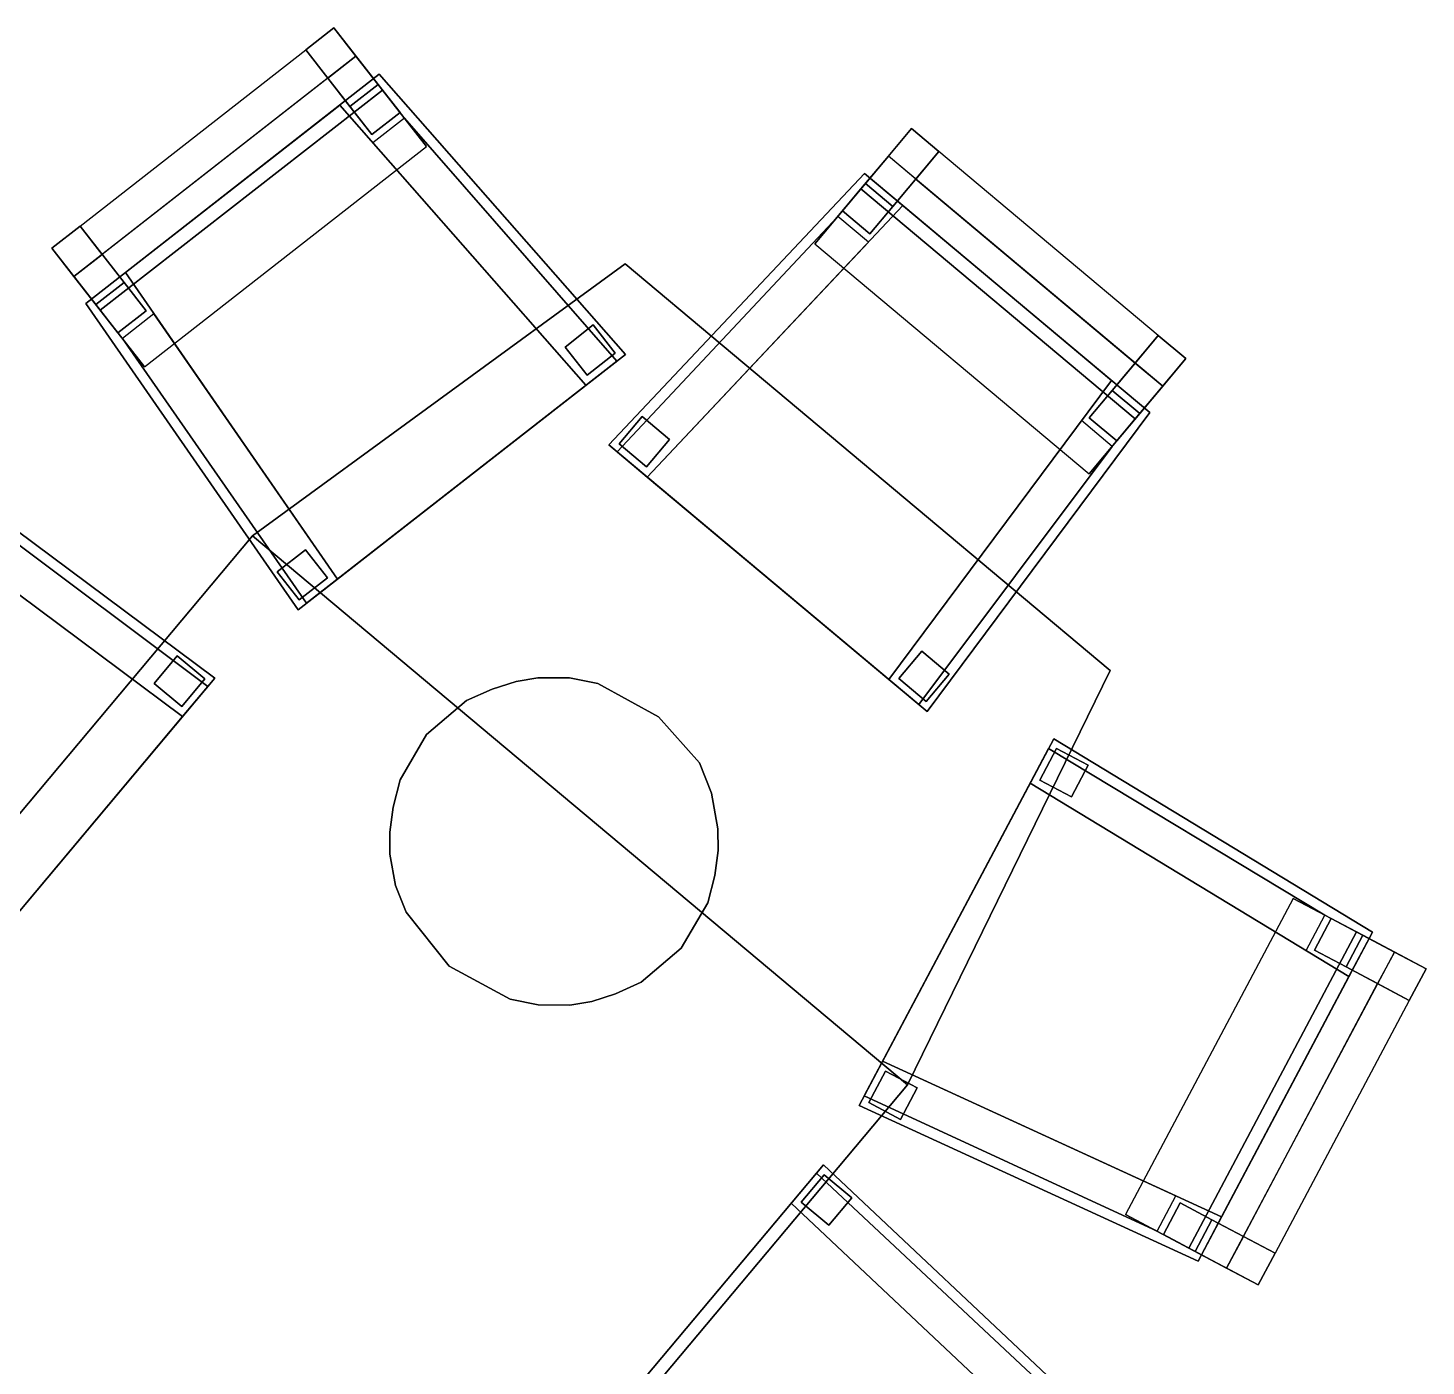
# Model space of a CAD drawing. Extents: x 107 to 235, y -239 to -109.
# Drawn here: x 160.8 to 235, y -179.6 to -108.6 of the extents above; entities that cross this region are included whole.
import ezdxf

# ---------------------------------------------------------------- set-up
doc = ezdxf.new("R2010")
doc.units = 0
doc.header["$MEASUREMENT"] = 0
doc.layers.add('1INTFMCH01', color=1, linetype='CONTINUOUS')
doc.layers.add('1INTFMTA01', color=2, linetype='CONTINUOUS')

msp = doc.modelspace()

# ---------------------------------------------------------------- linework, layer by layer
at = {"layer": '1INTFMCH01', "invisible_edges": 12}
for points in [[(175.554886, -109.778244, 74.339996), (177.052292, -108.608749, 74.339996), (179.391281, -111.603592, 63.120003)], [(178.221786, -110.106155, 75.020004), (177.052292, -108.608749, 74.339996), (175.554886, -109.778244, 74.339996)], [(177.052292, -108.608749, 74.339996), (178.221786, -110.106155, 75.020004), (180.560776, -113.101028, 63.120003)], [(180.560776, -113.101028, 63.120003), (179.391281, -111.603592, 63.120003), (177.052292, -108.608749, 74.339996)], [(164.745041, -120.631668, 75.020004), (163.575546, -119.134262, 74.339996), (175.554886, -109.778244, 74.339996)], [(175.554886, -109.778244, 74.339996), (176.724411, -111.27565, 75.020004), (164.745041, -120.631668, 75.020004)], [(175.554886, -109.778244, 74.339996), (177.893906, -112.773087, 63.120003), (179.391281, -111.603592, 63.120003)], [(175.554886, -109.778244, 74.339996), (176.724411, -111.27565, 75.020004), (179.0634, -114.270523, 63.120003)], [(179.0634, -114.270523, 63.120003), (177.893906, -112.773087, 63.120003), (175.554886, -109.778244, 74.339996)], [(175.554886, -109.778244, 74.339996), (176.724411, -111.27565, 75.020004), (178.221786, -110.106155, 75.020004)], [(179.625198, -111.903091, 75.699997), (178.221786, -110.106155, 75.020004), (163.247604, -121.801163, 75.020004)], [(180.560776, -113.101028, 63.120003), (178.221786, -110.106155, 75.020004), (179.625198, -111.903091, 75.699997)], [(163.883713, -123.233017, 57), (179.456894, -111.070206, 57), (179.456894, -111.070206, 54.619999)], [(179.456894, -111.070206, 54.619999), (163.883713, -123.233017, 54.619999), (163.883713, -123.233017, 57)], [(179.456894, -111.070206, 57), (177.360519, -112.707504, 57), (190.421768, -127.578964, 57)], [(192.518143, -125.941666, 57), (192.518143, -125.941666, 54.619999), (179.456894, -111.070206, 54.619999)], [(179.456894, -111.070206, 54.619999), (179.456894, -111.070206, 57), (192.518143, -125.941666, 57)], [(190.421768, -127.578964, 57), (192.518143, -125.941666, 57), (179.456894, -111.070206, 57)], [(163.247604, -121.801163, 75.020004), (164.650986, -123.598099, 75.699997), (179.625198, -111.903091, 75.699997)], [(181.964218, -114.897903, 63.120003), (179.625198, -111.903091, 75.699997), (164.650986, -123.598099, 75.699997)], [(177.893906, -112.773087, 40), (177.893906, -112.773087, 54.619999), (179.391281, -111.603592, 54.619999)], [(179.391281, -111.603592, 54.619999), (179.391281, -111.603592, 40), (177.893906, -112.773087, 40)], [(179.391281, -111.603592, 63.120003), (179.391281, -111.603592, 57), (177.893906, -112.773087, 57)], [(177.893906, -112.773087, 57), (177.893906, -112.773087, 63.120003), (179.391281, -111.603592, 63.120003)], [(179.391281, -111.603592, 40), (179.391281, -111.603592, 54.619999), (180.560776, -113.101028, 54.619999)], [(180.560776, -113.101028, 54.619999), (180.560776, -113.101028, 40), (179.391281, -111.603592, 40)], [(180.560776, -113.101028, 57), (179.391281, -111.603592, 57), (179.391281, -111.603592, 63.120003)], [(179.391281, -111.603592, 63.120003), (180.560776, -113.101028, 63.120003), (180.560776, -113.101028, 57)], [(179.625198, -111.903091, 75.699997), (181.964218, -114.897903, 63.120003), (180.560776, -113.101028, 63.120003)], [(190.421768, -127.578964, 59.040001), (177.360519, -112.707504, 59.040001), (165.980087, -121.595718, 59.040001)], [(177.360519, -112.707504, 59.040001), (177.360519, -112.707504, 57), (165.980087, -121.595718, 57)], [(165.980087, -121.595718, 57), (165.980087, -121.595718, 59.040001), (177.360519, -112.707504, 59.040001)], [(190.421768, -127.578964, 57), (177.360519, -112.707504, 57), (177.360519, -112.707504, 59.040001)], [(177.360519, -112.707504, 59.040001), (190.421768, -127.578964, 59.040001), (190.421768, -127.578964, 57)], [(179.0634, -114.270523, 40), (179.0634, -114.270523, 54.619999), (177.893906, -112.773087, 54.619999)], [(177.893906, -112.773087, 54.619999), (177.893906, -112.773087, 40), (179.0634, -114.270523, 40)], [(177.893906, -112.773087, 63.120003), (177.893906, -112.773087, 57), (179.0634, -114.270523, 57)], [(179.0634, -114.270523, 57), (179.0634, -114.270523, 63.120003), (177.893906, -112.773087, 63.120003)], [(180.560776, -113.101028, 40), (180.560776, -113.101028, 54.619999), (179.0634, -114.270523, 54.619999)], [(179.0634, -114.270523, 54.619999), (179.0634, -114.270523, 40), (180.560776, -113.101028, 40)], [(179.0634, -114.270523, 57), (180.560776, -113.101028, 57), (180.560776, -113.101028, 63.120003)], [(180.560776, -113.101028, 63.120003), (179.0634, -114.270523, 63.120003), (179.0634, -114.270523, 57)], [(192.06395, -126.296341, 59.040001), (180.794724, -113.400497, 59.040001), (179.118942, -114.709305, 59.040001)], [(180.794724, -113.400497, 59.040001), (192.06395, -126.296341, 59.040001), (192.06395, -126.296341, 57)], [(192.06395, -126.296341, 57), (180.794724, -113.400497, 57), (180.794724, -113.400497, 59.040001)], [(204.042343, -118.323074, 63.120003), (206.483932, -115.411224, 75.020004), (207.704697, -113.955276, 74.339996)], [(207.704697, -113.955276, 74.339996), (205.263107, -116.867157, 63.120003), (204.042343, -118.323074, 63.120003)], [(207.704697, -113.955276, 74.339996), (205.263107, -116.867157, 63.120003), (206.71904, -118.087936, 63.120003)], [(207.939865, -116.632004, 75.020004), (206.483932, -115.411224, 75.020004), (207.704697, -113.955276, 74.339996)], [(206.71904, -118.087936, 63.120003), (209.160629, -115.176056, 74.339996), (207.704697, -113.955276, 74.339996)], [(207.704697, -113.955276, 74.339996), (209.160629, -115.176056, 74.339996), (207.939865, -116.632004, 75.020004)], [(164.650986, -123.598099, 75.699997), (166.990005, -126.592911, 63.120003), (181.964218, -114.897903, 63.120003)], [(179.118942, -114.709305, 59.040001), (190.421799, -127.578934, 59.040001), (192.06395, -126.296341, 59.040001)], [(205.018967, -117.158325, 75.699997), (206.483932, -115.411224, 75.020004), (204.042343, -118.323074, 63.120003)], [(206.483932, -115.411224, 75.020004), (205.018967, -117.158325, 75.699997), (219.578293, -129.365997, 75.699997)], [(205.498276, -119.543854, 63.120003), (207.939865, -116.632004, 75.020004), (209.160629, -115.176056, 74.339996)], [(209.160629, -115.176056, 74.339996), (206.71904, -118.087936, 63.120003), (205.498276, -119.543854, 63.120003)], [(219.578293, -129.365997, 75.699997), (221.043198, -127.618896, 75.020004), (206.483932, -115.411224, 75.020004)], [(220.808029, -124.9422, 74.339996), (209.160629, -115.176056, 74.339996), (207.939865, -116.632004, 75.020004)], [(205.21611, -116.331818, 57), (205.21611, -116.331818, 54.619999), (191.646591, -130.740997, 54.619999)], [(191.646591, -130.740997, 54.619999), (191.646591, -130.740997, 57), (205.21611, -116.331818, 57)], [(207.254379, -118.040878, 57), (205.21611, -116.331818, 57), (191.646591, -130.740997, 57)], [(205.21611, -116.331818, 57), (220.357773, -129.027786, 57), (220.357773, -129.027786, 54.619999)], [(220.357773, -129.027786, 54.619999), (205.21611, -116.331818, 54.619999), (205.21611, -116.331818, 57)], [(204.042343, -118.323074, 63.120003), (202.577438, -120.07019, 63.120003), (205.018967, -117.158325, 75.699997)], [(205.018967, -117.158325, 75.699997), (202.577438, -120.07019, 63.120003), (217.136703, -132.277863, 63.120003)], [(204.042343, -118.323074, 40), (204.042343, -118.323074, 54.619999), (205.263107, -116.867157, 54.619999)], [(205.263107, -116.867157, 54.619999), (205.263107, -116.867157, 40), (204.042343, -118.323074, 40)], [(205.263107, -116.867157, 63.120003), (205.263107, -116.867157, 57), (204.042343, -118.323074, 57)], [(204.042343, -118.323074, 57), (204.042343, -118.323074, 63.120003), (205.263107, -116.867157, 63.120003)], [(217.136703, -132.277863, 63.120003), (219.578293, -129.365997, 75.699997), (205.018967, -117.158325, 75.699997)], [(205.263107, -116.867157, 40), (205.263107, -116.867157, 54.619999), (206.71904, -118.087936, 54.619999)], [(206.71904, -118.087936, 54.619999), (206.71904, -118.087936, 40), (205.263107, -116.867157, 40)], [(205.263107, -116.867157, 57), (206.71904, -118.087936, 57), (206.71904, -118.087936, 63.120003)], [(206.71904, -118.087936, 63.120003), (205.263107, -116.867157, 63.120003), (205.263107, -116.867157, 57)], [(207.939865, -116.632004, 75.020004), (219.587265, -126.398148, 75.020004), (220.808029, -124.9422, 74.339996)], [(191.646591, -130.740997, 57), (193.68486, -132.450073, 57), (207.254379, -118.040878, 57)], [(192.088181, -131.111191, 57), (192.088181, -131.111191, 59.040001), (203.798203, -118.614258, 59.040001)], [(203.798203, -118.614258, 59.040001), (203.798203, -118.614258, 57), (192.088181, -131.111191, 57)], [(205.427536, -119.980438, 59.040001), (203.798203, -118.614258, 59.040001), (192.088181, -131.111191, 59.040001)], [(207.254379, -118.040878, 59.040001), (193.68486, -132.450073, 59.040001), (206.497055, -143.192825, 59.040001)], [(207.254379, -118.040878, 59.040001), (207.254379, -118.040878, 57), (193.68486, -132.450073, 57)], [(193.68486, -132.450073, 57), (193.68486, -132.450073, 59.040001), (207.254379, -118.040878, 59.040001)], [(205.498276, -119.543854, 40), (205.498276, -119.543854, 54.619999), (204.042343, -118.323074, 54.619999)], [(204.042343, -118.323074, 54.619999), (204.042343, -118.323074, 40), (205.498276, -119.543854, 40)], [(205.498276, -119.543854, 63.120003), (205.498276, -119.543854, 57), (204.042343, -118.323074, 57)], [(204.042343, -118.323074, 57), (204.042343, -118.323074, 63.120003), (205.498276, -119.543854, 63.120003)], [(206.71904, -118.087936, 40), (206.71904, -118.087936, 54.619999), (205.498276, -119.543854, 54.619999)], [(205.498276, -119.543854, 54.619999), (205.498276, -119.543854, 40), (206.71904, -118.087936, 40)], [(206.71904, -118.087936, 63.120003), (206.71904, -118.087936, 57), (205.498276, -119.543854, 57)], [(205.498276, -119.543854, 57), (205.498276, -119.543854, 63.120003), (206.71904, -118.087936, 63.120003)], [(206.497055, -143.192825, 59.040001), (218.319443, -127.31871, 59.040001), (207.254379, -118.040878, 59.040001)], [(218.319443, -127.31871, 59.040001), (218.319443, -127.31871, 57), (207.254379, -118.040878, 57)], [(207.254379, -118.040878, 57), (207.254379, -118.040878, 59.040001), (218.319443, -127.31871, 59.040001)], [(162.07811, -120.303757, 74.339996), (163.575546, -119.134262, 74.339996), (165.914536, -122.129105, 63.120003)], [(164.745041, -120.631668, 75.020004), (163.575546, -119.134262, 74.339996), (162.07811, -120.303757, 74.339996)], [(163.575546, -119.134262, 74.339996), (164.745041, -120.631668, 75.020004), (167.08403, -123.626541, 63.120003)], [(167.08403, -123.626541, 63.120003), (165.914536, -122.129105, 63.120003), (163.575546, -119.134262, 74.339996)], [(192.088181, -131.111191, 59.040001), (193.684921, -132.450027, 59.040001), (205.427536, -119.980438, 59.040001)], [(165.914536, -122.129105, 63.120003), (164.417099, -123.298599, 63.120003), (162.07811, -120.303757, 74.339996)], [(165.586594, -124.796036, 63.120003), (163.247604, -121.801163, 75.020004), (162.07811, -120.303757, 74.339996)], [(162.07811, -120.303757, 74.339996), (164.417099, -123.298599, 63.120003), (165.586594, -124.796036, 63.120003)], [(162.07811, -120.303757, 74.339996), (163.247604, -121.801163, 75.020004), (164.745041, -120.631668, 75.020004)], [(165.980087, -121.595718, 57), (163.883713, -123.233017, 57), (175.148056, -139.507889, 57)], [(165.980087, -121.595718, 59.040001), (177.244492, -137.87056, 59.040001), (190.421768, -127.578964, 59.040001)], [(165.980087, -121.595718, 59.040001), (165.980087, -121.595718, 57), (177.244492, -137.87056, 57)], [(177.244492, -137.87056, 57), (177.244492, -137.87056, 59.040001), (165.980087, -121.595718, 59.040001)], [(175.148056, -139.507889, 57), (177.244492, -137.87056, 57), (165.980087, -121.595718, 57)], [(164.650986, -123.598099, 75.699997), (163.247604, -121.801163, 75.020004), (165.586594, -124.796036, 63.120003)], [(164.417099, -123.298599, 40), (164.417099, -123.298599, 54.619999), (165.914536, -122.129105, 54.619999)], [(165.914536, -122.129105, 54.619999), (165.914536, -122.129105, 40), (164.417099, -123.298599, 40)], [(165.914536, -122.129105, 63.120003), (165.914536, -122.129105, 57), (164.417099, -123.298599, 57)], [(164.417099, -123.298599, 57), (164.417099, -123.298599, 63.120003), (165.914536, -122.129105, 63.120003)], [(165.914536, -122.129105, 40), (165.914536, -122.129105, 54.619999), (167.08403, -123.626541, 54.619999)], [(167.08403, -123.626541, 54.619999), (167.08403, -123.626541, 40), (165.914536, -122.129105, 40)], [(167.08403, -123.626541, 57), (165.914536, -122.129105, 57), (165.914536, -122.129105, 63.120003)], [(165.914536, -122.129105, 63.120003), (167.08403, -123.626541, 63.120003), (167.08403, -123.626541, 57)], [(163.883713, -123.233017, 57), (163.883713, -123.233017, 54.619999), (175.148056, -139.507889, 54.619999)], [(175.148056, -139.507889, 54.619999), (175.148056, -139.507889, 57), (163.883713, -123.233017, 57)], [(165.586594, -124.796036, 40), (165.586594, -124.796036, 54.619999), (164.417099, -123.298599, 54.619999)], [(164.417099, -123.298599, 54.619999), (164.417099, -123.298599, 40), (165.586594, -124.796036, 40)], [(164.417099, -123.298599, 63.120003), (164.417099, -123.298599, 57), (165.586594, -124.796036, 57)], [(165.586594, -124.796036, 57), (165.586594, -124.796036, 63.120003), (164.417099, -123.298599, 63.120003)], [(165.586594, -124.796036, 63.120003), (166.990005, -126.592911, 63.120003), (164.650986, -123.598099, 75.699997)], [(167.08403, -123.626541, 40), (167.08403, -123.626541, 54.619999), (165.586594, -124.796036, 54.619999)], [(165.586594, -124.796036, 54.619999), (165.586594, -124.796036, 40), (167.08403, -123.626541, 40)], [(165.586594, -124.796036, 57), (167.08403, -123.626541, 57), (167.08403, -123.626541, 63.120003)], [(167.08403, -123.626541, 63.120003), (165.586594, -124.796036, 63.120003), (165.586594, -124.796036, 57)], [(167.496323, -123.786697, 59.040001), (165.820511, -125.095505, 59.040001), (175.602188, -139.153152, 59.040001)], [(175.602188, -139.153152, 59.040001), (177.244431, -137.87056, 59.040001), (167.496323, -123.786697, 59.040001)], [(189.317856, -125.548172, 40), (189.317856, -125.548172, 54.619999), (190.815292, -124.378677, 54.619999)], [(190.815292, -124.378677, 54.619999), (190.815292, -124.378677, 40), (189.317856, -125.548172, 40)], [(190.815292, -124.378677, 40), (190.815292, -124.378677, 54.619999), (191.984787, -125.876114, 54.619999)], [(191.984787, -125.876114, 54.619999), (191.984787, -125.876114, 40), (190.815292, -124.378677, 40)], [(175.602188, -139.153152, 57), (175.602188, -139.153152, 59.040001), (165.820511, -125.095505, 59.040001)], [(165.820511, -125.095505, 59.040001), (165.820511, -125.095505, 57), (175.602188, -139.153152, 57)], [(220.808029, -124.9422, 74.339996), (219.587265, -126.398148, 75.020004), (217.145737, -129.309998, 63.120003)], [(217.145737, -129.309998, 63.120003), (218.366501, -127.85408, 63.120003), (220.808029, -124.9422, 74.339996)], [(220.808029, -124.9422, 74.339996), (218.366501, -127.85408, 63.120003), (219.822433, -129.074829, 63.120003)], [(220.808029, -124.9422, 74.339996), (219.587265, -126.398148, 75.020004), (221.043198, -127.618896, 75.020004)], [(220.808029, -124.9422, 74.339996), (222.263962, -126.162949, 74.339996), (219.822433, -129.074829, 63.120003)], [(221.043198, -127.618896, 75.020004), (222.263962, -126.162949, 74.339996), (220.808029, -124.9422, 74.339996)], [(175.148056, -139.507889, 57), (175.148056, -139.507889, 54.619999), (192.518143, -125.941666, 54.619999)], [(192.518143, -125.941666, 54.619999), (192.518143, -125.941666, 57), (175.148056, -139.507889, 57)], [(190.48735, -127.045609, 40), (190.48735, -127.045609, 54.619999), (189.317856, -125.548172, 54.619999)], [(189.317856, -125.548172, 54.619999), (189.317856, -125.548172, 40), (190.48735, -127.045609, 40)], [(191.984787, -125.876114, 40), (191.984787, -125.876114, 54.619999), (190.48735, -127.045609, 54.619999)], [(190.48735, -127.045609, 54.619999), (190.48735, -127.045609, 40), (191.984787, -125.876114, 40)], [(175.602188, -139.153152, 57), (192.06395, -126.296341, 57), (192.06395, -126.296341, 59.040001)], [(192.06395, -126.296341, 59.040001), (175.602188, -139.153152, 59.040001), (175.602188, -139.153152, 57)], [(222.263962, -126.162949, 74.339996), (221.043198, -127.618896, 75.020004), (218.601669, -130.530746, 63.120003)], [(218.601669, -130.530746, 63.120003), (219.822433, -129.074829, 63.120003), (222.263962, -126.162949, 74.339996)], [(206.497055, -143.192825, 57), (218.319443, -127.31871, 57), (218.319443, -127.31871, 59.040001)], [(218.319443, -127.31871, 59.040001), (206.497055, -143.192825, 59.040001), (206.497055, -143.192825, 57)], [(220.357773, -129.027786, 57), (218.319443, -127.31871, 57), (206.497055, -143.192825, 57)], [(218.601669, -130.530746, 63.120003), (221.043198, -127.618896, 75.020004), (219.578293, -129.365997, 75.699997)], [(217.145737, -129.309998, 40), (217.145737, -129.309998, 54.619999), (218.366501, -127.85408, 54.619999)], [(218.366501, -127.85408, 54.619999), (218.366501, -127.85408, 40), (217.145737, -129.309998, 40)], [(217.145737, -129.309998, 57), (218.366501, -127.85408, 57), (218.366501, -127.85408, 63.120003)], [(218.366501, -127.85408, 63.120003), (217.145737, -129.309998, 63.120003), (217.145737, -129.309998, 57)], [(218.366501, -127.85408, 40), (218.366501, -127.85408, 54.619999), (219.822433, -129.074829, 54.619999)], [(219.822433, -129.074829, 54.619999), (219.822433, -129.074829, 40), (218.366501, -127.85408, 40)], [(219.822433, -129.074829, 63.120003), (219.822433, -129.074829, 57), (218.366501, -127.85408, 57)], [(219.822433, -129.074829, 63.120003), (218.366501, -127.85408, 63.120003), (218.366501, -127.85408, 57)], [(206.497055, -143.192825, 57), (208.535324, -144.901901, 57), (220.357773, -129.027786, 57)], [(208.535324, -144.901901, 57), (208.535324, -144.901901, 54.619999), (220.357773, -129.027786, 54.619999)], [(220.357773, -129.027786, 54.619999), (220.357773, -129.027786, 57), (208.535324, -144.901901, 57)], [(219.822433, -129.074829, 40), (219.822433, -129.074829, 54.619999), (218.601669, -130.530746, 54.619999)], [(218.601669, -130.530746, 54.619999), (218.601669, -130.530746, 40), (219.822433, -129.074829, 40)], [(218.601669, -130.530746, 57), (219.822433, -129.074829, 57), (219.822433, -129.074829, 63.120003)], [(219.822433, -129.074829, 63.120003), (218.601669, -130.530746, 63.120003), (218.601669, -130.530746, 57)], [(192.181931, -130.693985, 40), (192.181931, -130.693985, 54.619999), (193.402695, -129.238052, 54.619999)], [(193.402695, -129.238052, 54.619999), (193.402695, -129.238052, 40), (192.181931, -130.693985, 40)], [(193.402695, -129.238052, 40), (193.402695, -129.238052, 54.619999), (194.858627, -130.458817, 54.619999)], [(194.858627, -130.458817, 54.619999), (194.858627, -130.458817, 40), (193.402695, -129.238052, 40)], [(216.728134, -129.455765, 59.040001), (206.497055, -143.192841, 59.040001), (208.093796, -144.531601, 59.040001)], [(208.093796, -144.531601, 59.040001), (218.357468, -130.82193, 59.040001), (216.728134, -129.455765, 59.040001)], [(219.578293, -129.365997, 75.699997), (217.136703, -132.277863, 63.120003), (218.601669, -130.530746, 63.120003)], [(218.601669, -130.530746, 40), (218.601669, -130.530746, 54.619999), (217.145737, -129.309998, 54.619999)], [(217.145737, -129.309998, 54.619999), (217.145737, -129.309998, 40), (218.601669, -130.530746, 40)], [(217.145737, -129.309998, 57), (218.601669, -130.530746, 57), (218.601669, -130.530746, 63.120003)], [(217.145737, -129.309998, 57), (217.145737, -129.309998, 63.120003), (218.601669, -130.530746, 63.120003)], [(194.858627, -130.458817, 40), (194.858627, -130.458817, 54.619999), (193.637802, -131.914749, 54.619999)], [(193.637802, -131.914749, 54.619999), (193.637802, -131.914749, 40), (194.858627, -130.458817, 40)], [(154.853561, -131.302795, 57), (153.144516, -133.341125, 57), (169.0186, -145.163513, 57)], [(170.727707, -143.125244, 57), (170.727707, -143.125244, 54.619999), (154.853561, -131.302795, 54.619999)], [(154.853561, -131.302795, 54.619999), (154.853561, -131.302795, 57), (170.727707, -143.125244, 57)], [(169.0186, -145.163513, 57), (170.727707, -143.125244, 57), (154.853561, -131.302795, 57)], [(191.646591, -130.740997, 57), (191.646591, -130.740997, 54.619999), (208.535324, -144.901901, 54.619999)], [(208.535324, -144.901901, 54.619999), (208.535324, -144.901901, 57), (191.646591, -130.740997, 57)], [(192.088181, -131.111191, 57), (208.093796, -144.531601, 57), (208.093796, -144.531601, 59.040001)], [(208.093796, -144.531601, 59.040001), (192.088181, -131.111191, 59.040001), (192.088181, -131.111191, 57)], [(193.637802, -131.914749, 40), (193.637802, -131.914749, 54.619999), (192.181931, -130.693985, 54.619999)], [(192.181931, -130.693985, 54.619999), (192.181931, -130.693985, 40), (193.637802, -131.914749, 40)], [(218.357468, -130.82193, 59.040001), (208.093796, -144.531601, 59.040001), (208.093796, -144.531601, 57)], [(208.093796, -144.531601, 57), (218.357468, -130.82193, 57), (218.357468, -130.82193, 59.040001)], [(169.0186, -145.163513, 59.040001), (153.144516, -133.341125, 59.040001), (143.866684, -144.406189, 59.040001)], [(169.0186, -145.163513, 57), (153.144516, -133.341125, 57), (153.144516, -133.341125, 59.040001)], [(153.144516, -133.341125, 59.040001), (169.0186, -145.163513, 59.040001), (169.0186, -145.163513, 57)], [(170.357407, -143.566803, 59.040001), (156.64772, -133.303101, 59.040001), (155.28154, -134.932434, 59.040001)], [(156.64772, -133.303101, 59.040001), (170.357407, -143.566803, 59.040001), (170.357407, -143.566803, 57)], [(170.357407, -143.566803, 57), (156.64772, -133.303101, 57), (156.64772, -133.303101, 59.040001)], [(155.28154, -134.932434, 59.040001), (169.018631, -145.163513, 59.040001), (170.357407, -143.566803, 59.040001)], [(174.044174, -137.477066, 40), (174.044174, -137.477066, 54.619999), (175.54158, -136.307571, 54.619999)], [(175.54158, -136.307571, 54.619999), (175.54158, -136.307571, 40), (174.044174, -137.477066, 40)], [(175.54158, -136.307571, 40), (175.54158, -136.307571, 54.619999), (176.711105, -137.805008, 54.619999)], [(176.711105, -137.805008, 54.619999), (176.711105, -137.805008, 40), (175.54158, -136.307571, 40)], [(175.213669, -138.974503, 40), (175.213669, -138.974503, 54.619999), (174.044174, -137.477066, 54.619999)], [(174.044174, -137.477066, 54.619999), (174.044174, -137.477066, 40), (175.213669, -138.974503, 40)], [(176.711105, -137.805008, 40), (176.711105, -137.805008, 54.619999), (175.213669, -138.974503, 54.619999)], [(175.213669, -138.974503, 54.619999), (175.213669, -138.974503, 40), (176.711105, -137.805008, 40)], [(207.032394, -143.145813, 40), (207.032394, -143.145813, 54.619999), (208.253159, -141.68988, 54.619999)], [(208.253159, -141.68988, 54.619999), (208.253159, -141.68988, 40), (207.032394, -143.145813, 40)], [(208.253159, -141.68988, 40), (208.253159, -141.68988, 54.619999), (209.709091, -142.910645, 54.619999)], [(209.709091, -142.910645, 54.619999), (209.709091, -142.910645, 40), (208.253159, -141.68988, 40)], [(167.515671, -143.40741, 40), (167.515671, -143.40741, 54.619999), (168.736435, -141.951477, 54.619999)], [(168.736435, -141.951477, 54.619999), (168.736435, -141.951477, 40), (167.515671, -143.40741, 40)], [(168.736435, -141.951477, 40), (168.736435, -141.951477, 54.619999), (170.192368, -143.172272, 54.619999)], [(170.192368, -143.172272, 54.619999), (170.192368, -143.172272, 40), (168.736435, -141.951477, 40)], [(156.566788, -160.014008, 57), (156.566788, -160.014008, 54.619999), (170.727707, -143.125244, 54.619999)], [(170.727707, -143.125244, 54.619999), (170.727707, -143.125244, 57), (156.566788, -160.014008, 57)], [(170.192368, -143.172272, 40), (170.192368, -143.172272, 54.619999), (168.971603, -144.628204, 54.619999)], [(168.971603, -144.628204, 54.619999), (168.971603, -144.628204, 40), (170.192368, -143.172272, 40)], [(208.488327, -144.366577, 40), (208.488327, -144.366577, 54.619999), (207.032394, -143.145813, 54.619999)], [(207.032394, -143.145813, 54.619999), (207.032394, -143.145813, 40), (208.488327, -144.366577, 40)], [(209.709091, -142.910645, 40), (209.709091, -142.910645, 54.619999), (208.488327, -144.366577, 54.619999)], [(208.488327, -144.366577, 54.619999), (208.488327, -144.366577, 40), (209.709091, -142.910645, 40)], [(156.936996, -159.572388, 57), (170.357407, -143.566803, 57), (170.357407, -143.566803, 59.040001)], [(170.357407, -143.566803, 59.040001), (156.936996, -159.572388, 59.040001), (156.936996, -159.572388, 57)], [(168.971603, -144.628204, 40), (168.971603, -144.628204, 54.619999), (167.515671, -143.40741, 54.619999)], [(167.515671, -143.40741, 54.619999), (167.515671, -143.40741, 40), (168.971603, -144.628204, 40)], [(143.866684, -144.406189, 59.040001), (158.275864, -157.975708, 59.040001), (169.0186, -145.163513, 59.040001)], [(215.254501, -146.351593, 54.619999), (204.92485, -165.821014, 54.619999), (204.92485, -165.821014, 57)], [(204.92485, -165.821014, 57), (215.254501, -146.351593, 57), (215.254501, -146.351593, 54.619999)], [(214.984482, -146.860672, 59.040001), (214.984482, -146.860672, 57), (205.194992, -165.312012, 57)], [(205.194992, -165.312012, 57), (205.194992, -165.312012, 59.040001), (214.984482, -146.860672, 59.040001)], [(232.175583, -156.61969, 57), (215.254501, -146.351593, 57), (214.007858, -148.701324, 57)], [(214.984482, -146.860672, 59.040001), (214.007858, -148.701324, 59.040001), (228.651169, -157.587006, 59.040001)], [(214.521591, -148.543747, 54.619999), (215.412094, -146.865341, 54.619999), (215.412094, -146.865341, 40)], [(215.412094, -146.865341, 40), (214.521591, -148.543747, 40), (214.521591, -148.543747, 54.619999)], [(228.651169, -157.587006, 59.040001), (229.647751, -155.70871, 59.040001), (214.984482, -146.860672, 59.040001)], [(214.984482, -146.860672, 57), (214.984482, -146.860672, 59.040001), (229.647751, -155.70871, 59.040001)], [(229.647751, -155.70871, 59.040001), (229.647751, -155.70871, 57), (214.984482, -146.860672, 57)], [(232.175583, -156.61969, 54.619999), (215.254501, -146.351593, 54.619999), (215.254501, -146.351593, 57)], [(215.254501, -146.351593, 57), (232.175583, -156.61969, 57), (232.175583, -156.61969, 54.619999)], [(215.412094, -146.865341, 54.619999), (217.0905, -147.755829, 54.619999), (217.0905, -147.755829, 40)], [(217.0905, -147.755829, 40), (215.412094, -146.865341, 40), (215.412094, -146.865341, 54.619999)], [(217.0905, -147.755829, 54.619999), (216.199997, -149.434235, 54.619999), (216.199997, -149.434235, 40)], [(216.199997, -149.434235, 40), (217.0905, -147.755829, 40), (217.0905, -147.755829, 54.619999)], [(214.007858, -148.701324, 59.040001), (206.171555, -163.471252, 59.040001), (224.161179, -171.725311, 59.040001)], [(224.161179, -171.725311, 59.040001), (230.92894, -158.969482, 59.040001), (214.007858, -148.701324, 59.040001)], [(230.92894, -158.969482, 59.040001), (230.92894, -158.969482, 57), (214.007858, -148.701324, 57)], [(214.007858, -148.701324, 57), (214.007858, -148.701324, 59.040001), (230.92894, -158.969482, 59.040001)], [(214.007858, -148.701324, 57), (230.92894, -158.969482, 57), (232.175583, -156.61969, 57)], [(216.199997, -149.434235, 54.619999), (214.521591, -148.543747, 54.619999), (214.521591, -148.543747, 40)], [(214.521591, -148.543747, 40), (216.199997, -149.434235, 40), (216.199997, -149.434235, 54.619999)], [(227.969345, -154.818222, 63.120003), (219.064438, -171.602219, 63.120003), (222.421249, -173.383194, 75.699997)], [(222.421249, -173.383194, 75.699997), (231.326157, -156.599197, 75.699997), (227.969345, -154.818222, 63.120003)], [(229.983444, -155.88681, 63.120003), (227.969345, -154.818222, 63.120003), (231.326157, -156.599197, 75.699997)], [(229.092941, -157.565201, 54.619999), (229.983444, -155.88681, 54.619999), (229.983444, -155.88681, 40)], [(229.983444, -155.88681, 40), (229.092941, -157.565201, 40), (229.092941, -157.565201, 54.619999)], [(229.983444, -155.88681, 63.120003), (229.983444, -155.88681, 57), (229.092941, -157.565201, 57)], [(229.092941, -157.565201, 57), (229.092941, -157.565201, 63.120003), (229.983444, -155.88681, 63.120003)], [(229.983444, -155.88681, 54.619999), (231.661789, -156.777283, 54.619999), (231.661789, -156.777283, 40)], [(231.661789, -156.777283, 40), (229.983444, -155.88681, 40), (229.983444, -155.88681, 54.619999)], [(231.661789, -156.777283, 63.120003), (231.661789, -156.777283, 57), (229.983444, -155.88681, 57)], [(229.983444, -155.88681, 57), (229.983444, -155.88681, 63.120003), (231.661789, -156.777283, 63.120003)], [(229.983444, -155.88681, 63.120003), (233.340195, -157.667786, 75.020004), (235.0186, -158.558289, 74.339996)], [(235.0186, -158.558289, 74.339996), (231.661789, -156.777283, 63.120003), (229.983444, -155.88681, 63.120003)], [(231.326157, -156.599197, 75.699997), (233.340195, -157.667786, 75.020004), (229.983444, -155.88681, 63.120003)], [(231.326157, -156.599197, 75.699997), (222.421249, -173.383194, 75.699997), (224.435287, -174.451782, 75.020004)], [(232.175583, -156.61969, 54.619999), (232.175583, -156.61969, 57), (222.914536, -174.075073, 57)], [(222.914536, -174.075073, 57), (222.914536, -174.075073, 54.619999), (232.175583, -156.61969, 54.619999)], [(224.435287, -174.451782, 75.020004), (233.340195, -157.667786, 75.020004), (231.326157, -156.599197, 75.699997)], [(231.661789, -156.777283, 54.619999), (230.771347, -158.455688, 54.619999), (230.771347, -158.455688, 40)], [(230.771347, -158.455688, 40), (231.661789, -156.777283, 40), (231.661789, -156.777283, 54.619999)], [(230.771347, -158.455688, 57), (231.661789, -156.777283, 57), (231.661789, -156.777283, 63.120003)], [(231.661789, -156.777283, 63.120003), (230.771347, -158.455688, 63.120003), (230.771347, -158.455688, 57)], [(234.128159, -160.236664, 74.339996), (230.771347, -158.455688, 63.120003), (231.661789, -156.777283, 63.120003)], [(231.661789, -156.777283, 63.120003), (235.0186, -158.558289, 74.339996), (234.128159, -160.236664, 74.339996)], [(230.771347, -158.455688, 54.619999), (229.092941, -157.565201, 54.619999), (229.092941, -157.565201, 40)], [(229.092941, -157.565201, 40), (230.771347, -158.455688, 40), (230.771347, -158.455688, 54.619999)], [(229.092941, -157.565201, 57), (230.771347, -158.455688, 57), (230.771347, -158.455688, 63.120003)], [(230.771347, -158.455688, 63.120003), (229.092941, -157.565201, 63.120003), (229.092941, -157.565201, 57)], [(234.128159, -160.236664, 74.339996), (232.449753, -159.346176, 75.020004), (229.092941, -157.565201, 63.120003)], [(229.092941, -157.565201, 63.120003), (230.771347, -158.455688, 63.120003), (234.128159, -160.236664, 74.339996)], [(233.340195, -157.667786, 75.020004), (232.449753, -159.346176, 75.020004), (234.128159, -160.236664, 74.339996)], [(234.128159, -160.236664, 74.339996), (235.0186, -158.558289, 74.339996), (233.340195, -157.667786, 75.020004)], [(224.161179, -171.725311, 57), (230.92894, -158.969482, 57), (230.92894, -158.969482, 59.040001)], [(230.92894, -158.969482, 59.040001), (224.161179, -171.725311, 59.040001), (224.161179, -171.725311, 57)], [(225.32579, -172.773376, 75.020004), (232.449753, -159.346176, 75.020004), (234.128159, -160.236664, 74.339996)], [(234.128159, -160.236664, 74.339996), (227.004196, -173.663879, 74.339996), (225.32579, -172.773376, 75.020004)], [(224.161179, -171.725311, 57), (206.171555, -163.471252, 57), (204.92485, -165.821014, 57)], [(221.739365, -170.61438, 59.040001), (206.171555, -163.471298, 59.040001), (205.194992, -165.312012, 59.040001)], [(205.438644, -165.663422, 54.619999), (206.329086, -163.985031, 54.619999), (206.329086, -163.985031, 40)], [(206.329086, -163.985031, 40), (205.438644, -165.663422, 40), (205.438644, -165.663422, 54.619999)], [(206.171555, -163.471252, 57), (224.161179, -171.725311, 57), (224.161179, -171.725311, 59.040001)], [(224.161179, -171.725311, 59.040001), (206.171555, -163.471252, 59.040001), (206.171555, -163.471252, 57)], [(206.329086, -163.985031, 54.619999), (208.007492, -164.875519, 54.619999), (208.007492, -164.875519, 40)], [(208.007492, -164.875519, 40), (206.329086, -163.985031, 40), (206.329086, -163.985031, 54.619999)], [(220.742844, -172.492706, 59.040001), (205.194992, -165.312012, 59.040001), (205.194992, -165.312012, 57)], [(205.194992, -165.312012, 57), (220.742844, -172.492706, 57), (220.742844, -172.492706, 59.040001)], [(205.194992, -165.312012, 59.040001), (220.742844, -172.492706, 59.040001), (221.739365, -170.61438, 59.040001)], [(208.007492, -164.875519, 54.619999), (207.11705, -166.553925, 54.619999), (207.11705, -166.553925, 40)], [(207.11705, -166.553925, 40), (208.007492, -164.875519, 40), (208.007492, -164.875519, 54.619999)], [(204.92485, -165.821014, 54.619999), (222.914536, -174.075073, 54.619999), (222.914536, -174.075073, 57)], [(222.914536, -174.075073, 57), (204.92485, -165.821014, 57), (204.92485, -165.821014, 54.619999)], [(204.92485, -165.821014, 57), (222.914536, -174.075073, 57), (224.161179, -171.725311, 57)], [(207.11705, -166.553925, 54.619999), (205.438644, -165.663422, 54.619999), (205.438644, -165.663422, 40)], [(205.438644, -165.663422, 40), (207.11705, -166.553925, 40), (207.11705, -166.553925, 54.619999)], [(203.030197, -168.961487, 54.619999), (188.869308, -185.850266, 54.619999), (188.869308, -185.850266, 57)], [(188.869308, -185.850266, 57), (203.030197, -168.961487, 57), (203.030197, -168.961487, 54.619999)], [(217.439377, -182.531006, 57), (203.030197, -168.961487, 57), (201.321152, -170.999786, 57)], [(217.439377, -182.531006, 54.619999), (203.030197, -168.961487, 54.619999), (203.030197, -168.961487, 57)], [(203.030197, -168.961487, 57), (217.439377, -182.531006, 57), (217.439377, -182.531006, 54.619999)], [(202.659958, -169.403122, 59.040001), (202.659958, -169.403122, 57), (189.239609, -185.408737, 57)], [(189.239609, -185.408737, 57), (189.239609, -185.408737, 59.040001), (202.659958, -169.403122, 59.040001)], [(202.659958, -169.403122, 59.040001), (201.321152, -170.999771, 59.040001), (213.790756, -182.742462, 59.040001)], [(201.856491, -170.952744, 54.619999), (203.077255, -169.496811, 54.619999), (203.077255, -169.496811, 40)], [(203.077255, -169.496811, 40), (201.856491, -170.952744, 40), (201.856491, -170.952744, 54.619999)], [(213.790756, -182.742462, 59.040001), (215.156967, -181.113129, 59.040001), (202.659958, -169.403122, 59.040001)], [(202.659958, -169.403122, 57), (202.659958, -169.403122, 59.040001), (215.156967, -181.113129, 59.040001)], [(215.156967, -181.113129, 59.040001), (215.156967, -181.113129, 57), (202.659958, -169.403122, 57)], [(203.077255, -169.496811, 54.619999), (204.533188, -170.71759, 54.619999), (204.533188, -170.71759, 40)], [(204.533188, -170.71759, 40), (203.077255, -169.496811, 40), (203.077255, -169.496811, 54.619999)], [(201.321152, -170.999786, 59.040001), (190.578415, -183.811951, 59.040001), (206.452499, -195.634369, 59.040001)], [(206.452499, -195.634369, 59.040001), (215.730331, -184.569321, 59.040001), (201.321152, -170.999786, 59.040001)], [(215.730331, -184.569321, 59.040001), (215.730331, -184.569321, 57), (201.321152, -170.999786, 57)], [(201.321152, -170.999786, 57), (201.321152, -170.999786, 59.040001), (215.730331, -184.569321, 59.040001)], [(201.321152, -170.999786, 57), (215.730331, -184.569321, 57), (217.439377, -182.531006, 57)], [(203.312424, -172.173523, 54.619999), (201.856491, -170.952744, 54.619999), (201.856491, -170.952744, 40)], [(201.856491, -170.952744, 40), (203.312424, -172.173523, 40), (203.312424, -172.173523, 54.619999)], [(204.533188, -170.71759, 54.619999), (203.312424, -172.173523, 54.619999), (203.312424, -172.173523, 40)], [(203.312424, -172.173523, 40), (204.533188, -170.71759, 40), (204.533188, -170.71759, 54.619999)], [(221.078537, -172.670807, 54.619999), (221.96904, -170.992401, 54.619999), (221.96904, -170.992401, 40)], [(221.96904, -170.992401, 40), (221.078537, -172.670807, 40), (221.078537, -172.670807, 54.619999)], [(221.96904, -170.992401, 63.120003), (221.96904, -170.992401, 57), (221.078537, -172.670807, 57)], [(221.078537, -172.670807, 57), (221.078537, -172.670807, 63.120003), (221.96904, -170.992401, 63.120003)], [(221.96904, -170.992401, 54.619999), (223.647385, -171.882874, 54.619999), (223.647385, -171.882874, 40)], [(223.647385, -171.882874, 40), (221.96904, -170.992401, 40), (221.96904, -170.992401, 54.619999)], [(223.647385, -171.882874, 63.120003), (223.647385, -171.882874, 57), (221.96904, -170.992401, 57)], [(221.96904, -170.992401, 57), (221.96904, -170.992401, 63.120003), (223.647385, -171.882874, 63.120003)], [(221.96904, -170.992401, 63.120003), (225.32579, -172.773376, 75.020004), (227.004196, -173.663879, 74.339996)], [(227.004196, -173.663879, 74.339996), (223.647385, -171.882874, 63.120003), (221.96904, -170.992401, 63.120003)], [(222.421249, -173.383194, 75.699997), (219.064438, -171.602219, 63.120003), (221.078537, -172.670807, 63.120003)], [(223.647385, -171.882874, 54.619999), (222.756882, -173.561279, 54.619999), (222.756882, -173.561279, 40)], [(222.756882, -173.561279, 40), (223.647385, -171.882874, 40), (223.647385, -171.882874, 54.619999)], [(222.756882, -173.561279, 57), (223.647385, -171.882874, 57), (223.647385, -171.882874, 63.120003)], [(223.647385, -171.882874, 63.120003), (222.756882, -173.561279, 63.120003), (222.756882, -173.561279, 57)], [(226.113693, -175.342285, 74.339996), (222.756882, -173.561279, 63.120003), (223.647385, -171.882874, 63.120003)], [(223.647385, -171.882874, 63.120003), (227.004196, -173.663879, 74.339996), (226.113693, -175.342285, 74.339996)], [(222.756882, -173.561279, 54.619999), (221.078537, -172.670807, 54.619999), (221.078537, -172.670807, 40)], [(221.078537, -172.670807, 40), (222.756882, -173.561279, 40), (222.756882, -173.561279, 54.619999)], [(221.078537, -172.670807, 57), (222.756882, -173.561279, 57), (222.756882, -173.561279, 63.120003)], [(222.756882, -173.561279, 63.120003), (221.078537, -172.670807, 63.120003), (221.078537, -172.670807, 57)], [(226.113693, -175.342285, 74.339996), (224.435287, -174.451782, 75.020004), (221.078537, -172.670807, 63.120003)], [(221.078537, -172.670807, 63.120003), (222.756882, -173.561279, 63.120003), (226.113693, -175.342285, 74.339996)], [(221.078537, -172.670807, 63.120003), (224.435287, -174.451782, 75.020004), (222.421249, -173.383194, 75.699997)], [(225.32579, -172.773376, 75.020004), (224.435287, -174.451782, 75.020004), (226.113693, -175.342285, 74.339996)], [(226.113693, -175.342285, 74.339996), (227.004196, -173.663879, 74.339996), (225.32579, -172.773376, 75.020004)]]:
    msp.add_3dface(points, dxfattribs=at)
at = {"layer": '1INTFMTA01'}
for points, invisible_edges in [([(192.507202, -121.138062, 70), (172.735413, -135.567017, 70), (207.493774, -164.711182, 70)], 12), ([(172.735413, -135.567017, 68.5), (172.735413, -135.567017, 70), (192.507202, -121.138062, 70)], 12), ([(192.507202, -121.138062, 70), (192.507202, -121.138062, 68.5), (172.735413, -135.567017, 68.5)], 12), ([(207.493774, -164.711182, 70), (218.25415, -142.726318, 70), (192.507202, -121.138062, 70)], 12), ([(218.25415, -142.726318, 68.5), (192.507202, -121.138062, 68.5), (192.507202, -121.138062, 70)], 12), ([(192.507202, -121.138062, 70), (218.25415, -142.726318, 70), (218.25415, -142.726318, 68.5)], 12), ([(207.493774, -164.711182, 70), (172.735413, -135.567017, 70), (133.876404, -181.911499, 70)], 12), ([(172.735413, -135.567017, 68.5), (133.876404, -181.911499, 68.5), (133.876404, -181.911499, 70)], 12), ([(133.876404, -181.911499, 70), (172.735413, -135.567017, 70), (172.735413, -135.567017, 68.5)], 12), ([(180.01178, -151.301147, 69.400002), (187.872986, -143.105591, 69.400002), (186.721741, -143.298706, 69.400002)], 13), ([(180.01178, -151.301147, 69.400002), (180.022278, -152.468628, 69.400002), (187.872986, -143.105591, 69.400002)], 14), ([(186.721741, -143.298706, 40), (187.872986, -143.105591, 40), (180.01178, -151.301147, 40)], 14), ([(187.872986, -143.105591, 40), (180.022278, -152.468628, 40), (180.01178, -151.301147, 40)], 13), ([(180.022278, -152.468628, 69.400002), (180.325256, -154.129761, 69.400002), (187.872986, -143.105591, 69.400002)], 14), ([(187.872986, -143.105591, 40), (180.325256, -154.129761, 40), (180.022278, -152.468628, 40)], 13), ([(180.325256, -154.129761, 69.400002), (189.561462, -143.11438, 69.400002), (187.872986, -143.105591, 69.400002)], 13), ([(187.872986, -143.105591, 40), (189.561462, -143.11438, 40), (180.325256, -154.129761, 40)], 14), ([(180.325256, -154.129761, 69.400002), (180.882385, -155.544556, 69.400002), (189.561462, -143.11438, 69.400002)], 14), ([(189.561462, -143.11438, 40), (180.882385, -155.544556, 40), (180.325256, -154.129761, 40)], 13), ([(180.882385, -155.544556, 69.400002), (191.051819, -143.416138, 69.400002), (189.561462, -143.11438, 69.400002)], 13), ([(189.561462, -143.11438, 40), (191.051819, -143.416138, 40), (180.882385, -155.544556, 40)], 14), ([(186.721741, -143.298706, 69.400002), (187.872986, -143.105591, 69.400002), (187.872986, -143.105591, 40)], 12), ([(187.872986, -143.105591, 40), (186.721741, -143.298706, 40), (186.721741, -143.298706, 69.400002)], 12), ([(187.872986, -143.105591, 69.400002), (189.561462, -143.11438, 69.400002), (189.561462, -143.11438, 40)], 12), ([(189.561462, -143.11438, 40), (187.872986, -143.105591, 40), (187.872986, -143.105591, 69.400002)], 12), ([(189.561462, -143.11438, 69.400002), (191.051819, -143.416138, 69.400002), (191.051819, -143.416138, 40)], 12), ([(191.051819, -143.416138, 40), (189.561462, -143.11438, 40), (189.561462, -143.11438, 69.400002)], 12), ([(218.25415, -142.726318, 68.5), (218.25415, -142.726318, 70), (207.493774, -164.711182, 70)], 12), ([(207.493774, -164.711182, 70), (207.493774, -164.711182, 68.5), (218.25415, -142.726318, 68.5)], 12), ([(180.01178, -151.301147, 69.400002), (186.721741, -143.298706, 69.400002), (185.455017, -143.706665, 69.400002)], 13), ([(185.455017, -143.706665, 40), (186.721741, -143.298706, 40), (180.01178, -151.301147, 40)], 14), ([(180.192566, -149.982666, 69.400002), (180.01178, -151.301147, 69.400002), (185.455017, -143.706665, 69.400002)], 14), ([(185.455017, -143.706665, 40), (180.01178, -151.301147, 40), (180.192566, -149.982666, 40)], 13), ([(180.192566, -149.982666, 69.400002), (185.455017, -143.706665, 69.400002), (184.092896, -144.32312, 69.400002)], 13), ([(184.092896, -144.32312, 40), (185.455017, -143.706665, 40), (180.192566, -149.982666, 40)], 14), ([(180.882385, -155.544556, 69.400002), (183.175476, -158.414917, 69.400002), (191.051819, -143.416138, 69.400002)], 14), ([(191.051819, -143.416138, 40), (183.175476, -158.414917, 40), (180.882385, -155.544556, 40)], 13), ([(183.175476, -158.414917, 69.400002), (194.278015, -145.173462, 69.400002), (191.051819, -143.416138, 69.400002)], 13), ([(191.051819, -143.416138, 40), (194.278015, -145.173462, 40), (183.175476, -158.414917, 40)], 14), ([(184.092896, -144.32312, 69.400002), (185.455017, -143.706665, 69.400002), (185.455017, -143.706665, 40)], 12), ([(185.455017, -143.706665, 40), (184.092896, -144.32312, 40), (184.092896, -144.32312, 69.400002)], 12), ([(185.455017, -143.706665, 69.400002), (186.721741, -143.298706, 69.400002), (186.721741, -143.298706, 40)], 12), ([(186.721741, -143.298706, 40), (185.455017, -143.706665, 40), (185.455017, -143.706665, 69.400002)], 12), ([(191.051819, -143.416138, 69.400002), (194.278015, -145.173462, 69.400002), (194.278015, -145.173462, 40)], 12), ([(194.278015, -145.173462, 40), (191.051819, -143.416138, 40), (191.051819, -143.416138, 69.400002)], 12), ([(180.562012, -148.534058, 69.400002), (180.192566, -149.982666, 69.400002), (184.092896, -144.32312, 69.400002)], 14), ([(184.092896, -144.32312, 40), (180.192566, -149.982666, 40), (180.562012, -148.534058, 40)], 13), ([(181.968201, -146.127319, 69.400002), (180.562012, -148.534058, 69.400002), (184.092896, -144.32312, 69.400002)], 2), ([(184.092896, -144.32312, 40), (180.562012, -148.534058, 40), (181.968201, -146.127319, 40)], 1), ([(181.968201, -146.127319, 69.400002), (184.092896, -144.32312, 69.400002), (184.092896, -144.32312, 40)], 12), ([(184.092896, -144.32312, 40), (181.968201, -146.127319, 40), (181.968201, -146.127319, 69.400002)], 12), ([(183.175476, -158.414917, 69.400002), (196.453857, -147.624268, 69.400002), (194.278015, -145.173462, 69.400002)], 13), ([(194.278015, -145.173462, 40), (196.453857, -147.624268, 40), (183.175476, -158.414917, 40)], 14), ([(194.278015, -145.173462, 69.400002), (196.453857, -147.624268, 69.400002), (196.453857, -147.624268, 40)], 12), ([(196.453857, -147.624268, 40), (194.278015, -145.173462, 40), (194.278015, -145.173462, 69.400002)], 12), ([(180.562012, -148.534058, 69.400002), (181.968201, -146.127319, 69.400002), (181.968201, -146.127319, 40)], 12), ([(181.968201, -146.127319, 40), (180.562012, -148.534058, 40), (180.562012, -148.534058, 69.400002)], 12), ([(183.175476, -158.414917, 69.400002), (186.401733, -160.172363, 69.400002), (196.453857, -147.624268, 69.400002)], 14), ([(196.453857, -147.624268, 40), (186.401733, -160.172363, 40), (183.175476, -158.414917, 40)], 13), ([(186.401733, -160.172363, 69.400002), (197.086731, -149.232178, 69.400002), (196.453857, -147.624268, 69.400002)], 13), ([(196.453857, -147.624268, 40), (197.086731, -149.232178, 40), (186.401733, -160.172363, 40)], 14), ([(196.453857, -147.624268, 69.400002), (197.086731, -149.232178, 69.400002), (197.086731, -149.232178, 40)], 12), ([(197.086731, -149.232178, 40), (196.453857, -147.624268, 40), (196.453857, -147.624268, 69.400002)], 12), ([(180.192566, -149.982666, 69.400002), (180.562012, -148.534058, 69.400002), (180.562012, -148.534058, 40)], 12), ([(180.562012, -148.534058, 40), (180.192566, -149.982666, 40), (180.192566, -149.982666, 69.400002)], 12), ([(186.401733, -160.172363, 69.400002), (187.891907, -160.474121, 69.400002), (197.086731, -149.232178, 69.400002)], 14), ([(197.086731, -149.232178, 40), (187.891907, -160.474121, 40), (186.401733, -160.172363, 40)], 13), ([(187.891907, -160.474121, 69.400002), (189.580383, -160.48291, 69.400002), (197.086731, -149.232178, 69.400002)], 14), ([(197.086731, -149.232178, 40), (189.580383, -160.48291, 40), (187.891907, -160.474121, 40)], 13), ([(189.580383, -160.48291, 69.400002), (197.431091, -151.119873, 69.400002), (197.086731, -149.232178, 69.400002)], 13), ([(197.086731, -149.232178, 40), (197.431091, -151.119873, 40), (189.580383, -160.48291, 40)], 14), ([(197.086731, -149.232178, 69.400002), (197.431091, -151.119873, 69.400002), (197.431091, -151.119873, 40)], 12), ([(197.431091, -151.119873, 40), (197.086731, -149.232178, 40), (197.086731, -149.232178, 69.400002)], 12), ([(180.01178, -151.301147, 69.400002), (180.192566, -149.982666, 69.400002), (180.192566, -149.982666, 40)], 12), ([(180.192566, -149.982666, 40), (180.01178, -151.301147, 40), (180.01178, -151.301147, 69.400002)], 12), ([(180.022278, -152.468628, 69.400002), (180.01178, -151.301147, 69.400002), (180.01178, -151.301147, 40)], 12), ([(180.01178, -151.301147, 40), (180.022278, -152.468628, 40), (180.022278, -152.468628, 69.400002)], 12), ([(189.580383, -160.48291, 69.400002), (190.73175, -160.289673, 69.400002), (197.431091, -151.119873, 69.400002)], 14), ([(197.431091, -151.119873, 40), (190.73175, -160.289673, 40), (189.580383, -160.48291, 40)], 13), ([(190.73175, -160.289673, 69.400002), (197.441711, -152.287109, 69.400002), (197.431091, -151.119873, 69.400002)], 13), ([(197.431091, -151.119873, 40), (197.441711, -152.287109, 40), (190.73175, -160.289673, 40)], 14), ([(197.431091, -151.119873, 69.400002), (197.441711, -152.287109, 69.400002), (197.441711, -152.287109, 40)], 12), ([(197.441711, -152.287109, 40), (197.431091, -151.119873, 40), (197.431091, -151.119873, 69.400002)], 12), ([(180.325256, -154.129761, 69.400002), (180.022278, -152.468628, 69.400002), (180.022278, -152.468628, 40)], 12), ([(180.022278, -152.468628, 40), (180.325256, -154.129761, 40), (180.325256, -154.129761, 69.400002)], 12), ([(190.73175, -160.289673, 69.400002), (191.998474, -159.881714, 69.400002), (197.441711, -152.287109, 69.400002)], 14), ([(197.441711, -152.287109, 40), (191.998474, -159.881714, 40), (190.73175, -160.289673, 40)], 13), ([(191.998474, -159.881714, 69.400002), (197.260925, -153.605713, 69.400002), (197.441711, -152.287109, 69.400002)], 13), ([(197.441711, -152.287109, 40), (197.260925, -153.605713, 40), (191.998474, -159.881714, 40)], 14), ([(197.441711, -152.287109, 69.400002), (197.260925, -153.605713, 69.400002), (197.260925, -153.605713, 40)], 12), ([(197.260925, -153.605713, 40), (197.441711, -152.287109, 40), (197.441711, -152.287109, 69.400002)], 12), ([(191.998474, -159.881714, 69.400002), (196.891296, -155.054321, 69.400002), (197.260925, -153.605713, 69.400002)], 13), ([(197.260925, -153.605713, 40), (196.891296, -155.054321, 40), (191.998474, -159.881714, 40)], 14), ([(197.260925, -153.605713, 69.400002), (196.891296, -155.054321, 69.400002), (196.891296, -155.054321, 40)], 12), ([(196.891296, -155.054321, 40), (197.260925, -153.605713, 40), (197.260925, -153.605713, 69.400002)], 12), ([(180.882385, -155.544556, 69.400002), (180.325256, -154.129761, 69.400002), (180.325256, -154.129761, 40)], 12), ([(180.325256, -154.129761, 40), (180.882385, -155.544556, 40), (180.882385, -155.544556, 69.400002)], 12), ([(191.998474, -159.881714, 69.400002), (193.360413, -159.265259, 69.400002), (196.891296, -155.054321, 69.400002)], 14), ([(196.891296, -155.054321, 40), (193.360413, -159.265259, 40), (191.998474, -159.881714, 40)], 13), ([(193.360413, -159.265259, 69.400002), (195.485352, -157.461182, 69.400002), (196.891296, -155.054321, 69.400002)], 12), ([(196.891296, -155.054321, 40), (195.485352, -157.461182, 40), (193.360413, -159.265259, 40)], 12), ([(196.891296, -155.054321, 69.400002), (195.485352, -157.461182, 69.400002), (195.485352, -157.461182, 40)], 12), ([(195.485352, -157.461182, 40), (196.891296, -155.054321, 40), (196.891296, -155.054321, 69.400002)], 12), ([(183.175476, -158.414917, 69.400002), (180.882385, -155.544556, 69.400002), (180.882385, -155.544556, 40)], 12), ([(180.882385, -155.544556, 40), (183.175476, -158.414917, 40), (183.175476, -158.414917, 69.400002)], 12), ([(195.485352, -157.461182, 69.400002), (193.360413, -159.265259, 69.400002), (193.360413, -159.265259, 40)], 12), ([(193.360413, -159.265259, 40), (195.485352, -157.461182, 40), (195.485352, -157.461182, 69.400002)], 12), ([(186.401733, -160.172363, 69.400002), (183.175476, -158.414917, 69.400002), (183.175476, -158.414917, 40)], 12), ([(183.175476, -158.414917, 40), (186.401733, -160.172363, 40), (186.401733, -160.172363, 69.400002)], 12), ([(193.360413, -159.265259, 69.400002), (191.998474, -159.881714, 69.400002), (191.998474, -159.881714, 40)], 12), ([(191.998474, -159.881714, 40), (193.360413, -159.265259, 40), (193.360413, -159.265259, 69.400002)], 12), ([(187.891907, -160.474121, 69.400002), (186.401733, -160.172363, 69.400002), (186.401733, -160.172363, 40)], 12), ([(186.401733, -160.172363, 40), (187.891907, -160.474121, 40), (187.891907, -160.474121, 69.400002)], 12), ([(190.73175, -160.289673, 69.400002), (189.580383, -160.48291, 69.400002), (189.580383, -160.48291, 40)], 12), ([(189.580383, -160.48291, 40), (190.73175, -160.289673, 40), (190.73175, -160.289673, 69.400002)], 12), ([(191.998474, -159.881714, 69.400002), (190.73175, -160.289673, 69.400002), (190.73175, -160.289673, 40)], 12), ([(190.73175, -160.289673, 40), (191.998474, -159.881714, 40), (191.998474, -159.881714, 69.400002)], 12), ([(189.580383, -160.48291, 69.400002), (187.891907, -160.474121, 69.400002), (187.891907, -160.474121, 40)], 12), ([(187.891907, -160.474121, 40), (189.580383, -160.48291, 40), (189.580383, -160.48291, 69.400002)], 12), ([(133.876404, -181.911499, 70), (168.634766, -211.055664, 70), (207.493774, -164.711182, 70)], 12), ([(168.634766, -211.055664, 68.5), (207.493774, -164.711182, 68.5), (207.493774, -164.711182, 70)], 12), ([(207.493774, -164.711182, 70), (168.634766, -211.055664, 70), (168.634766, -211.055664, 68.5)], 12)]:
    msp.add_3dface(points, dxfattribs=dict(at, invisible_edges=invisible_edges))

doc.saveas('drawing.dxf')
